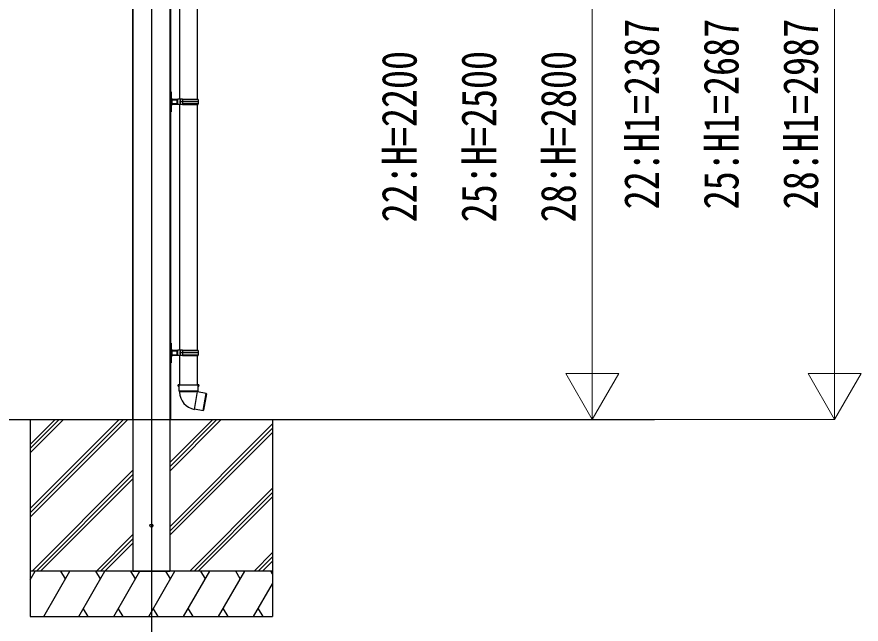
# Model space of a CAD drawing. Units: millimetres, scale not verified. Extents: x -14718 to 14718, y -10396 to 10396.
# Drawn here: x 5641 to 8428, y -7932 to -5929 of the extents above; entities that cross this region are included whole.
import ezdxf
from ezdxf.enums import TextEntityAlignment as Align

# ---------------------------------------------------------------- set-up
doc = ezdxf.new("R2010")
doc.units = ezdxf.units.MM
doc.header["$LTSCALE"] = 50
doc.layers.add('0-3_YKK_12', color=2, linetype='Continuous')
doc.layers.add('0-4_YKK_A1', color=4, linetype='Continuous')
doc.layers.add('0-5_YKK_D', color=6, linetype='Continuous', lineweight=18)
doc.styles.add('ＭＳ ゴシック', font='')
doc.styles.get('ＭＳ ゴシック').set_extended_font_data('MS Gothic')

msp = doc.modelspace()

# ---------------------------------------------------------------- linework, layer by layer
at = {"layer": '0-3_YKK_12'}
msp.add_line((6085.37, -4888.66), (6085.37, -8007.3), dxfattribs=at)
at = {"layer": '0-4_YKK_A1'}
for p, q in [((6022.87, -4986.99), (6022.87, -7257.3)), ((6024.07, -4987.03), (6024.07, -7257.3)), ((6024.47, -4987.05), (6024.47, -7757.47)), ((6146.27, -4991.3), (6146.27, -7757.47)), ((6146.67, -4991.31), (6146.67, -7257.3)), ((6147.87, -4991.36), (6147.87, -7257.3)), ((6177.77, -5389.47), (6177.77, -6199.97)), ((6237.97, -6199.96), (6237.97, -5389.46)), ((6148.87, -6175.47), (6147.87, -6175.47)), ((6148.87, -6181.76), (6147.87, -6181.76)), ((6150.87, -6176.37), (6148.87, -6175.47)), ((6148.87, -6181.76), (6148.87, -6175.47)), ((6150.87, -6176.37), (6151.05, -6182.1)), ((6148.87, -6208.97), (6147.87, -6208.97)), ((6148.87, -6208.97), (6151.87, -6208.97)), ((6148.87, -6236.17), (6148.87, -6208.97)), ((6151.87, -6208.97), (6151.05, -6235.83)), ((6151.87, -6208.97), (6152.87, -6208.97)), ((6152.58, -6199.72), (6152.68, -6202.97)), ((6169.87, -6202.97), (6152.69, -6202.97)), ((6152.69, -6202.97), (6152.87, -6208.97)), ((6152.87, -6208.97), (6152.69, -6214.97)), ((6153.54, -6199.97), (6169.87, -6199.97)), ((6169.87, -6199.97), (6172.87, -6199.97)), ((6169.87, -6202.97), (6169.87, -6199.97)), ((6169.87, -6204.47), (6169.87, -6202.97)), ((6169.87, -6204.47), (6169.87, -6213.46)), ((6170.85, -6204.47), (6169.87, -6204.47)), ((6172.87, -6204.47), (6169.87, -6204.47)), ((6170.85, -6213.46), (6169.87, -6213.46)), ((6169.87, -6213.47), (6172.87, -6213.47)), ((6172.87, -6204.47), (6170.85, -6204.47)), ((6170.85, -6213.46), (6170.85, -6204.47)), ((6172.87, -6213.46), (6170.85, -6213.46)), ((6180.87, -6199.97), (6172.87, -6199.97)), ((6180.88, -6204.47), (6178.87, -6204.47)), ((6180.88, -6213.46), (6178.87, -6213.46)), ((6180.87, -6213.47), (6178.87, -6213.47)), ((6180.87, -6204.47), (6180.87, -6199.97)), ((6180.87, -6217.97), (6180.87, -6213.47)), ((6180.88, -6199.96), (6180.88, -6204.47)), ((6187.9, -6199.96), (6180.88, -6199.96)), ((6180.88, -6208.96), (6180.88, -6204.47)), ((6180.88, -6213.46), (6180.88, -6208.96)), ((6187.38, -6208.96), (6180.88, -6208.96)), ((6180.88, -6217.96), (6180.88, -6213.46)), ((6187.38, -6208.96), (6187.38, -6208.97)), ((6187.38, -6208.96), (6187.38, -6208.96)), ((6187.46, -6208.96), (6187.47, -6208.96)), ((6241.37, -6208.96), (6187.64, -6208.96)), ((6188.14, -6199.96), (6187.9, -6199.96)), ((6188.14, -6199.96), (6188.54, -6199.96)), ((6188.54, -6199.96), (6239.87, -6199.96)), ((6240.87, -6201.96), (6189.57, -6201.96)), ((6239.87, -6201.96), (6239.87, -6199.96)), ((6148.87, -6236.17), (6147.87, -6236.17)), ((6148.87, -6236.17), (6151.05, -6235.83)), ((6148.87, -6242.47), (6148.87, -6236.17)), ((6151.05, -6235.83), (6150.87, -6241.56)), ((6152.68, -6214.97), (6152.58, -6218.21)), ((6152.69, -6214.97), (6169.87, -6214.97)), ((6169.87, -6217.97), (6153.54, -6217.97)), ((6172.87, -6217.97), (6169.87, -6217.97)), ((6177.77, -6217.97), (6177.77, -7028.47)), ((6187.9, -6217.96), (6180.88, -6217.96)), ((6188.14, -6217.96), (6187.9, -6217.96)), ((6188.14, -6217.96), (6188.54, -6217.96)), ((6188.54, -6217.96), (6239.87, -6217.96)), ((6240.87, -6215.96), (6189.57, -6215.96)), ((6237.97, -7028.46), (6237.97, -6217.96)), ((6239.87, -6217.96), (6239.87, -6215.96)), ((6148.87, -7010.26), (6147.87, -7010.26)), ((6148.87, -7010.26), (6148.87, -7003.97)), ((6148.87, -7037.47), (6148.87, -7010.26)), ((6150.87, -7004.87), (6151.05, -7010.6)), ((6148.87, -7037.47), (6147.87, -7037.47)), ((6148.87, -7064.67), (6148.87, -7037.47)), ((6151.87, -7037.47), (6152.87, -7037.47)), ((6152.58, -7028.22), (6152.68, -7031.47)), ((6152.68, -7043.47), (6152.58, -7046.71)), ((6169.87, -7031.47), (6152.69, -7031.47)), ((6152.69, -7043.47), (6169.87, -7043.47)), ((6153.54, -7028.47), (6169.87, -7028.47)), ((6169.87, -7046.47), (6153.54, -7046.47)), ((6169.87, -7028.47), (6172.87, -7028.47)), ((6169.87, -7032.97), (6169.87, -7041.96)), ((6170.85, -7032.97), (6169.87, -7032.97)), ((6172.87, -7032.97), (6169.87, -7032.97)), ((6170.85, -7041.96), (6169.87, -7041.96)), ((6169.87, -7041.97), (6172.87, -7041.97)), ((6172.87, -7046.47), (6169.87, -7046.47)), ((6172.87, -7032.97), (6170.85, -7032.97)), ((6170.85, -7041.96), (6170.85, -7032.97)), ((6172.87, -7041.96), (6170.85, -7041.96)), ((6180.87, -7028.47), (6172.87, -7028.47)), ((6177.77, -7046.47), (6177.77, -7142.47)), ((6180.88, -7032.97), (6178.87, -7032.97)), ((6180.88, -7041.96), (6178.87, -7041.96)), ((6180.87, -7041.97), (6178.87, -7041.97)), ((6180.87, -7032.97), (6180.87, -7028.47)), ((6180.87, -7046.47), (6180.87, -7041.97)), ((6180.88, -7028.46), (6180.88, -7032.97)), ((6187.9, -7028.46), (6180.88, -7028.46)), ((6180.88, -7037.46), (6180.88, -7032.97)), ((6180.88, -7041.96), (6180.88, -7037.46)), ((6187.38, -7037.46), (6180.88, -7037.46)), ((6180.88, -7046.46), (6180.88, -7041.96)), ((6187.9, -7046.46), (6180.88, -7046.46)), ((6187.38, -7037.46), (6187.38, -7037.47)), ((6187.38, -7037.46), (6187.38, -7037.46)), ((6187.46, -7037.46), (6187.47, -7037.46)), ((6241.37, -7037.46), (6187.64, -7037.46)), ((6188.14, -7028.46), (6187.9, -7028.46)), ((6188.14, -7046.46), (6187.9, -7046.46)), ((6188.14, -7028.46), (6188.54, -7028.46)), ((6188.14, -7046.46), (6188.54, -7046.46)), ((6188.54, -7028.46), (6239.87, -7028.46)), ((6188.54, -7046.46), (6239.87, -7046.46)), ((6240.87, -7030.46), (6189.57, -7030.46)), ((6240.87, -7044.46), (6189.57, -7044.46)), ((6237.97, -7142.47), (6237.97, -7046.46)), ((6239.87, -7030.46), (6239.87, -7028.46)), ((6239.87, -7046.46), (6239.87, -7044.46)), ((6148.87, -7064.67), (6147.87, -7064.67)), ((6148.87, -7064.67), (6151.05, -7064.33)), ((6148.87, -7070.97), (6148.87, -7064.67)), ((6151.05, -7064.33), (6150.87, -7070.06)), ((6176.02, -7142.47), (6173.87, -7143.25)), ((6173.87, -7143.25), (6173.93, -7143.25)), ((6173.87, -7146.9), (6173.93, -7146.9)), ((6174.01, -7145.98), (6174.01, -7144.16)), ((6176.02, -7142.47), (6176.15, -7142.47)), ((6176.11, -7147.71), (6176.38, -7163)), ((6176.25, -7147.71), (6176.11, -7147.71)), ((6176.15, -7142.47), (6239.59, -7142.47)), ((6176.33, -7146.8), (6176.27, -7143.36)), ((6239.36, -7163), (6239.63, -7147.71)), ((6239.63, -7147.71), (6239.5, -7147.71)), ((6239.59, -7142.47), (6239.72, -7142.47)), ((6239.63, -7147.71), (6241.87, -7146.9)), ((6241.87, -7143.25), (6239.72, -7142.47)), ((6241.74, -7145.98), (6241.74, -7144.16)), ((6241.81, -7143.25), (6241.87, -7143.25)), ((6241.81, -7146.9), (6241.87, -7146.9)), ((6241.87, -7146.9), (6241.87, -7143.25)), ((6176.38, -7163), (6177.7, -7164.95)), ((6176.38, -7163), (6207.87, -7163)), ((6177.7, -7164.95), (6177.76, -7166.57)), ((6177.7, -7164.95), (6233.01, -7164.95)), ((6207.87, -7163), (6239.36, -7163)), ((6227.55, -7223.85), (6237.98, -7164.7)), ((6266.13, -7170.89), (6237.77, -7165.89)), ((6238.31, -7164.56), (6239.36, -7163)), ((6256.17, -7227.42), (6266.13, -7170.89)), ((6266.94, -7172.05), (6257.32, -7226.61)), ((6266.94, -7172.05), (6266.13, -7170.89)), ((6227.8, -7222.42), (6256.17, -7227.42)), ((6256.17, -7227.42), (6257.32, -7226.61)), ((2248.09, -7257.3), (7746.49, -7257.3)), ((5685.37, -7257.47), (5685.37, -7907.46)), ((5685.37, -7551.44), (5979.35, -7257.47)), ((5685.37, -7565.58), (5993.49, -7257.47)), ((5685.37, -7579.73), (6007.64, -7257.47)), ((5685.37, -7339.31), (5767.22, -7257.47)), ((5685.37, -7353.45), (5781.36, -7257.47)), ((5685.37, -7367.59), (5795.5, -7257.47)), ((6146.27, -7427.2), (6316, -7257.47)), ((6146.27, -7413.05), (6301.86, -7257.47)), ((6146.27, -7398.91), (6287.72, -7257.47)), ((6146.27, -7611.04), (6485.37, -7271.95)), ((6485.37, -7257.47), (6485.37, -7907.46)), ((6146.27, -7625.18), (6485.37, -7286.09)), ((6146.27, -7639.33), (6485.37, -7300.23)), ((5691.48, -7757.47), (6024.47, -7424.48)), ((5705.62, -7757.47), (6024.47, -7438.62)), ((5719.77, -7757.47), (6024.47, -7452.76)), ((6211.98, -7757.47), (6485.37, -7484.08)), ((6226.12, -7757.47), (6485.37, -7498.22)), ((6240.27, -7757.47), (6485.37, -7512.36)), ((5903.61, -7757.47), (6024.47, -7636.61)), ((5917.76, -7757.47), (6024.47, -7650.75)), ((5931.9, -7757.47), (6024.47, -7664.89)), ((6424.11, -7757.47), (6485.37, -7696.21)), ((6438.26, -7757.47), (6485.37, -7710.35)), ((6452.4, -7757.47), (6485.37, -7724.49)), ((5685.37, -7786.4), (5702.08, -7757.46)), ((6485.37, -7757.47), (5685.37, -7757.47)), ((5729.92, -7907.46), (5816.52, -7757.46)), ((5801.52, -7783.45), (5786.52, -7757.47)), ((5845.39, -7907.46), (5931.99, -7757.46)), ((5916.99, -7783.45), (5901.99, -7757.47)), ((5960.86, -7907.46), (6047.46, -7757.47)), ((6032.46, -7783.45), (6017.46, -7757.46)), ((6024.47, -7757.47), (6146.27, -7757.47)), ((6024.47, -7757.47), (6024.77, -7757.47)), ((6024.77, -7757.47), (6145.97, -7757.47)), ((6076.33, -7907.46), (6162.93, -7757.47)), ((6147.93, -7783.45), (6132.93, -7757.46)), ((6145.97, -7757.47), (6146.27, -7757.47)), ((6191.8, -7907.46), (6278.4, -7757.47)), ((6263.4, -7783.45), (6248.4, -7757.46)), ((6307.27, -7907.46), (6393.87, -7757.47)), ((6378.87, -7783.45), (6363.87, -7757.46)), ((6485.37, -7767.91), (6479.34, -7757.46)), ((5687.08, -7783.45), (5685.37, -7780.49)), ((6422.74, -7907.46), (6485.37, -7798.98)), ((5860.39, -7881.49), (5875.39, -7907.46)), ((5975.86, -7881.48), (5990.86, -7907.46)), ((6091.33, -7881.48), (6106.33, -7907.46)), ((6206.8, -7881.49), (6221.8, -7907.46)), ((6322.27, -7881.49), (6337.27, -7907.46)), ((6437.74, -7881.49), (6452.74, -7907.46)), ((5685.37, -7907.46), (6485.37, -7907.46))]:
    msp.add_line(p, q, dxfattribs=at)
for points in [[(6148.87, -6208.97), (6148.87, -6181.76), (6151.05, -6182.1), (6151.87, -6208.97)], [(6169.87, -6217.97), (6169.87, -6214.97), (6169.87, -6213.47)], [(6180.87, -6217.97), (6172.87, -6217.97), (6172.87, -6199.97)], [(6180.87, -6204.47), (6178.87, -6204.47), (6178.87, -6213.47)], [(6187.64, -6208.96), (6187.47, -6208.96), (6187.38, -6208.96), (6180.88, -6208.96)], [(6187.9, -6199.96), (6187.51, -6204.42), (6187.38, -6208.96)], [(6147.87, -6242.47), (6148.87, -6242.47), (6150.87, -6241.56)], [(6150.87, -7004.87), (6148.87, -7003.97), (6147.87, -7003.97)], [(6148.87, -7010.26), (6151.05, -7010.6), (6151.87, -7037.47)], [(6148.87, -7037.47), (6151.87, -7037.47), (6151.05, -7064.33)], [(6152.69, -7031.47), (6152.87, -7037.47), (6152.69, -7043.47)], [(6169.87, -7032.97), (6169.87, -7031.47), (6169.87, -7028.47)], [(6169.87, -7046.47), (6169.87, -7043.47), (6169.87, -7041.97)], [(6180.87, -7046.47), (6172.87, -7046.47), (6172.87, -7028.47)], [(6180.87, -7032.97), (6178.87, -7032.97), (6178.87, -7041.97)], [(6187.64, -7037.46), (6187.47, -7037.46), (6187.38, -7037.46), (6180.88, -7037.46)], [(6187.9, -7028.46), (6187.51, -7032.92), (6187.38, -7037.46)], [(6147.87, -7070.97), (6148.87, -7070.97), (6150.87, -7070.06)], [(6173.87, -7143.25), (6173.87, -7146.9), (6176.11, -7147.71)], [(6173.93, -7143.25), (6175.38, -7142.74), (6176.15, -7142.47)], [(6176.25, -7147.71), (6175.43, -7147.43), (6173.93, -7146.9)], [(6176.27, -7143.36), (6175.38, -7143.68), (6174.01, -7144.16)], [(6174.01, -7145.98), (6175.43, -7146.49), (6176.33, -7146.8)], [(6239.41, -7146.8), (6239.45, -7145.07), (6239.48, -7143.36)], [(6239.41, -7146.8), (6240.32, -7146.49), (6241.74, -7145.98)], [(6241.74, -7144.16), (6240.36, -7143.68), (6239.48, -7143.36)], [(6241.81, -7146.9), (6240.32, -7147.43), (6239.5, -7147.71)], [(6239.59, -7142.47), (6240.36, -7142.74), (6241.81, -7143.25)], [(6238.29, -7164.54), (6238.2, -7164.59), (6237.98, -7164.7), (6237.95, -7164.71), (6237.67, -7164.79), (6235.94, -7164.92), (6233.01, -7164.95), (6230.27, -7165.05), (6226.61, -7165.15), (6222.32, -7165.25), (6217.73, -7165.34), (6212.74, -7165.43), (6207.75, -7165.52), (6202.62, -7165.61), (6197.78, -7165.7), (6193.09, -7165.79), (6188.95, -7165.89), (6185.24, -7165.99), (6182.26, -7166.1), (6179.94, -7166.23), (6178.46, -7166.36), (6177.79, -7166.52), (6177.76, -7166.57)]]:
    msp.add_lwpolyline(points, dxfattribs=at)
msp.add_circle((6085.37, -7607.47), 5, dxfattribs=at)
for centre, radius, start, end in [((6153.54, -6197.97), 2, 181.7624, 241.44015), ((6153.54, -6197.97), 2, 241.44015, 270), ((6265.26, -6208.97), 77.89, 179.99307, 186.62466), ((6187.43, -6209.19), 0.226, 80.79578, 102.71983), ((6268.39, -6208.94), 80.75, 173.61461, 180.01355), ((6268.39, -6208.98), 80.75, 179.98461, 186.38348), ((6189.76, -6200.31), 1.66, 167.69464, 263.49512), ((6190.34, -6200.16), 1.81, 173.59328, 264.82407), ((6192.12, -6208.96), 49.25, 0, 8.17123), ((6192.12, -6208.96), 49.25, 351.83186, 0.00306), ((6153.54, -6219.97), 2, 118.55985, 178.2376), ((6153.54, -6219.97), 2, 90, 118.55985), ((6189.7, -6217.57), 1.61, 94.66451, 194.14319), ((6190.4, -6217.81), 1.86, 96.97139, 184.61125), ((6153.54, -7026.47), 2, 181.7624, 241.44015), ((6153.54, -7048.47), 2, 118.55985, 178.2376), ((6153.54, -7026.47), 2, 241.44015, 270), ((6153.54, -7048.47), 2, 90, 118.55985), ((6265.26, -7037.47), 77.89, 179.99307, 186.62466), ((6187.43, -7037.69), 0.226, 80.79578, 102.71983), ((6268.39, -7037.44), 80.75, 173.61461, 180.01355), ((6268.39, -7037.48), 80.75, 179.98461, 186.38348), ((6189.7, -7046.07), 1.61, 94.66451, 194.14319), ((6189.76, -7028.81), 1.66, 167.69464, 263.49512), ((6190.34, -7028.66), 1.81, 173.59328, 264.82407), ((6190.4, -7046.31), 1.86, 96.97139, 184.61125), ((6192.12, -7037.46), 49.25, 0, 8.17123), ((6192.12, -7037.46), 49.25, 351.83186, 0.00306), ((6171.26, -7143.91), 2.75, 354.81691, 13.99327), ((6170.35, -7146.16), 3.66, 348.38866, 2.80116), ((6173.71, -7143.24), 2.56, 357.19737, 17.56812), ((6174.43, -7147.09), 1.92, 340.91849, 8.46572), ((6241.92, -7147.03), 2.51, 174.83553, 195.78026), ((6241.39, -7143.15), 1.93, 159.00896, 186.22555), ((6245.39, -7143.98), 3.66, 168.38866, 182.80116), ((6244.48, -7146.23), 2.75, 174.81691, 193.99327), ((6238.02, -7164.47), 60.3, 182.00147, 260)]:
    msp.add_arc(centre, radius, start, end, dxfattribs=at)
for centre, major_axis, ratio, start_param, end_param in [((6152.68, -6202.8), (1, 0.031), 0.162205, 3.1415927, 4.7026633), ((6152.78, -6205.97), (-0.1, 3), 0.333136, 6.2716543, 6.28138), ((6169.87, -6202.48), (3, 0), 0.162278, 4.712389, 6.2831853), ((6152.68, -6215.13), (1, -0.031), 0.162205, 1.580522, 3.1415927), ((6152.78, -6211.97), (0.1, 3), 0.333136, 3.143398, 3.1531236), ((6169.87, -6215.45), (3, 0), 0.162278, 6.2831853, 7.8539816), ((6152.68, -7031.3), (1, 0.031), 0.162205, 3.1415927, 4.7026633), ((6152.68, -7043.63), (1, -0.031), 0.162205, 1.580522, 3.1415927), ((6152.78, -7034.47), (-0.1, 3), 0.333136, 6.2716543, 6.28138), ((6152.78, -7040.47), (0.1, 3), 0.333136, 3.143398, 3.1531236), ((6169.87, -7030.98), (3, 0), 0.162278, 4.712389, 6.2831853), ((6169.87, -7043.95), (3, 0), 0.162278, 6.2831853, 7.8539816)]:
    msp.add_ellipse(centre, major_axis=major_axis, ratio=ratio, start_param=start_param, end_param=end_param, dxfattribs=at)
at = {"layer": '0-5_YKK_D', "color": 1}
for p, q in [((8340.63, -5045.51), (8340.63, -7082.3)), ((7540.63, -7082.3), (7540.63, -5232.3)), ((7540.63, -7257.3), (7540.63, -6954.19)), ((8340.63, -7257.3), (8340.63, -6954.19)), ((7540.63, -7257.3), (7453.13, -7105.74)), ((7628.13, -7105.74), (7453.13, -7105.74)), ((7540.63, -7257.3), (7628.13, -7105.74)), ((8340.63, -7257.3), (8253.13, -7105.74)), ((8428.13, -7105.74), (8253.13, -7105.74)), ((8340.63, -7257.3), (8428.13, -7105.74)), ((7444.08, -7257.3), (7541.63, -7257.3)), ((7444.08, -7257.3), (8341.63, -7257.3))]:
    msp.add_line(p, q, dxfattribs=at)

# ---------------------------------------------------------------- texts
at = {"layer": '0-5_YKK_D', "color": 1, "style": 'ＭＳ ゴシック', "width": 0.8}
for s, p in [('22:H1=2387', (7795.63, -6563.71)), ('25:H1=2687', (8058.13, -6563.71)), ('28:H1=2987', (8320.63, -6563.71)), ('22:H=2200', (6995.63, -6606.7)), ('25:H=2500', (7258.13, -6606.7)), ('28:H=2800', (7520.63, -6606.7))]:
    msp.add_text(s, height=115.5, rotation=90, dxfattribs=at).set_placement(p, align=Align.BOTTOM_LEFT)

doc.saveas('drawing.dxf')
